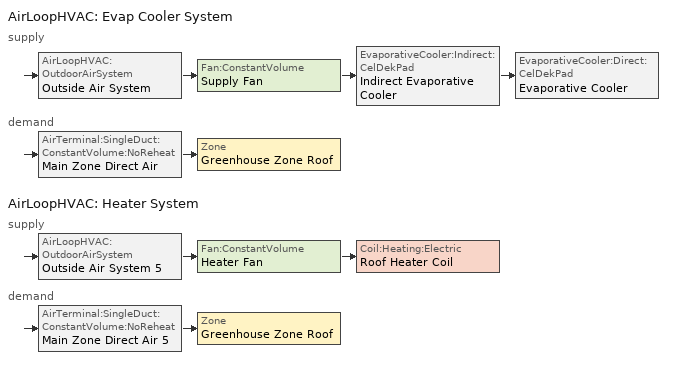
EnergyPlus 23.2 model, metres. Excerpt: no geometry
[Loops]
AirLoopHVAC 'Evap Cooler System'
 supply: AirLoopHVAC:OutdoorAirSystem 'Outside Air System' > Fan:ConstantVolume 'Supply Fan' > EvaporativeCooler:Indirect:CelDekPad 'Indirect Evaporative Cooler' > EvaporativeCooler:Direct:CelDekPad 'Evaporative Cooler'
 demand: AirTerminal:SingleDuct:ConstantVolume:NoReheat 'Main Zone Direct Air' > Zone 'Greenhouse Zone Roof'
AirLoopHVAC 'Heater System'
 supply: AirLoopHVAC:OutdoorAirSystem 'Outside Air System 5' > Fan:ConstantVolume 'Heater Fan' > Coil:Heating:Electric 'Roof Heater Coil'
 demand: AirTerminal:SingleDuct:ConstantVolume:NoReheat 'Main Zone Direct Air 5' > Zone 'Greenhouse Zone Roof'
[Controller:OutdoorAir] Economizer control action type=ModulateFlow; Economizer control type=NoEconomizer; Economizer maximum limit dry bulb temperature=19; Economizer minimum limit dry bulb temperature=4; Lockout type=NoLockout; Maximum outdoor air flow rate=12; Minimum limit type=FixedMinimum; Minimum outdoor air flow rate=2
Outside Air Controller; Outside Air Controller 5
[EvaporativeCooler:Indirect:CelDekPad]
Indirect Evaporative Cooler: Availability schedule=AlwaysOn; Direct pad area=105; Direct pad depth=0.3; Recirculating water pump power consumption=1500; Secondary air fan flow rate=12; Secondary fan total efficiency=0.9; Secondary air fan delta pressure=200; Indirect heat exchanger effectiveness=0.67; Control type=None
[EvaporativeCooler:Direct:CelDekPad]
Evaporative Cooler: Availability schedule=AlwaysOn; Control type=CONSTANT; Direct pad area=105; Direct pad depth=0.3; Recirculating water pump power consumption=1500
[Fan:ConstantVolume] Fan total efficiency=0.9; Maximum flow rate=12; Motor efficiency=0.9; Motor in airstream fraction=1; Pressure rise=600
Name | Availability schedule
Supply Fan | AlwaysOn
Heater Fan | HeatFanAvail
[AirLoopHVAC] Design supply air flow rate=12
Evap Cooler System; Heater System
[AirTerminal:SingleDuct:ConstantVolume:NoReheat] Availability schedule=AlwaysOn; Maximum air flow rate=12
Main Zone Direct Air; Main Zone Direct Air 5
[Coil:Heating:Electric]
Roof Heater Coil: Availability schedule=HeatCoilAvail; Efficiency=0.9; Nominal capacity=200000
[Zone equipment]
Greenhouse Zone Roof: Main Zone Direct Air, Main Zone Direct Air 5
[SetpointManager:Scheduled]
Heat Loop SPM: Control variable=Temperature; Schedule=Heat Loop SP; Setpoint node or nodelist=Supply Outlet Node 5
[Sizing:Zone]
GREENHOUSE ZONE ROOF: Account for dedicated outdoor air system=No; Cooling design air flow method=DesignDayWithLimit; Cooling design air flow rate=0.0005; Heating design air flow method=DesignDay; Heating design air flow rate=0.0005; Zone cooling design supply air humidity ratio=0.009; Zone cooling design supply air temperature=14; Zone cooling design supply air temperature input method=SupplyAirTemperature; Zone cooling sizing factor=1; Zone heating design supply air humidity ratio=0.004; Zone heating design supply air temperature=50; Zone heating design supply air temperature input method=SupplyAirTemperature; Zone heating sizing factor=1
[Schedule:Constant]
Name | Hourly value
AlwaysOn; HeatCoilAvail; HeatFanAvail | 1
Heat Loop SP | 100
